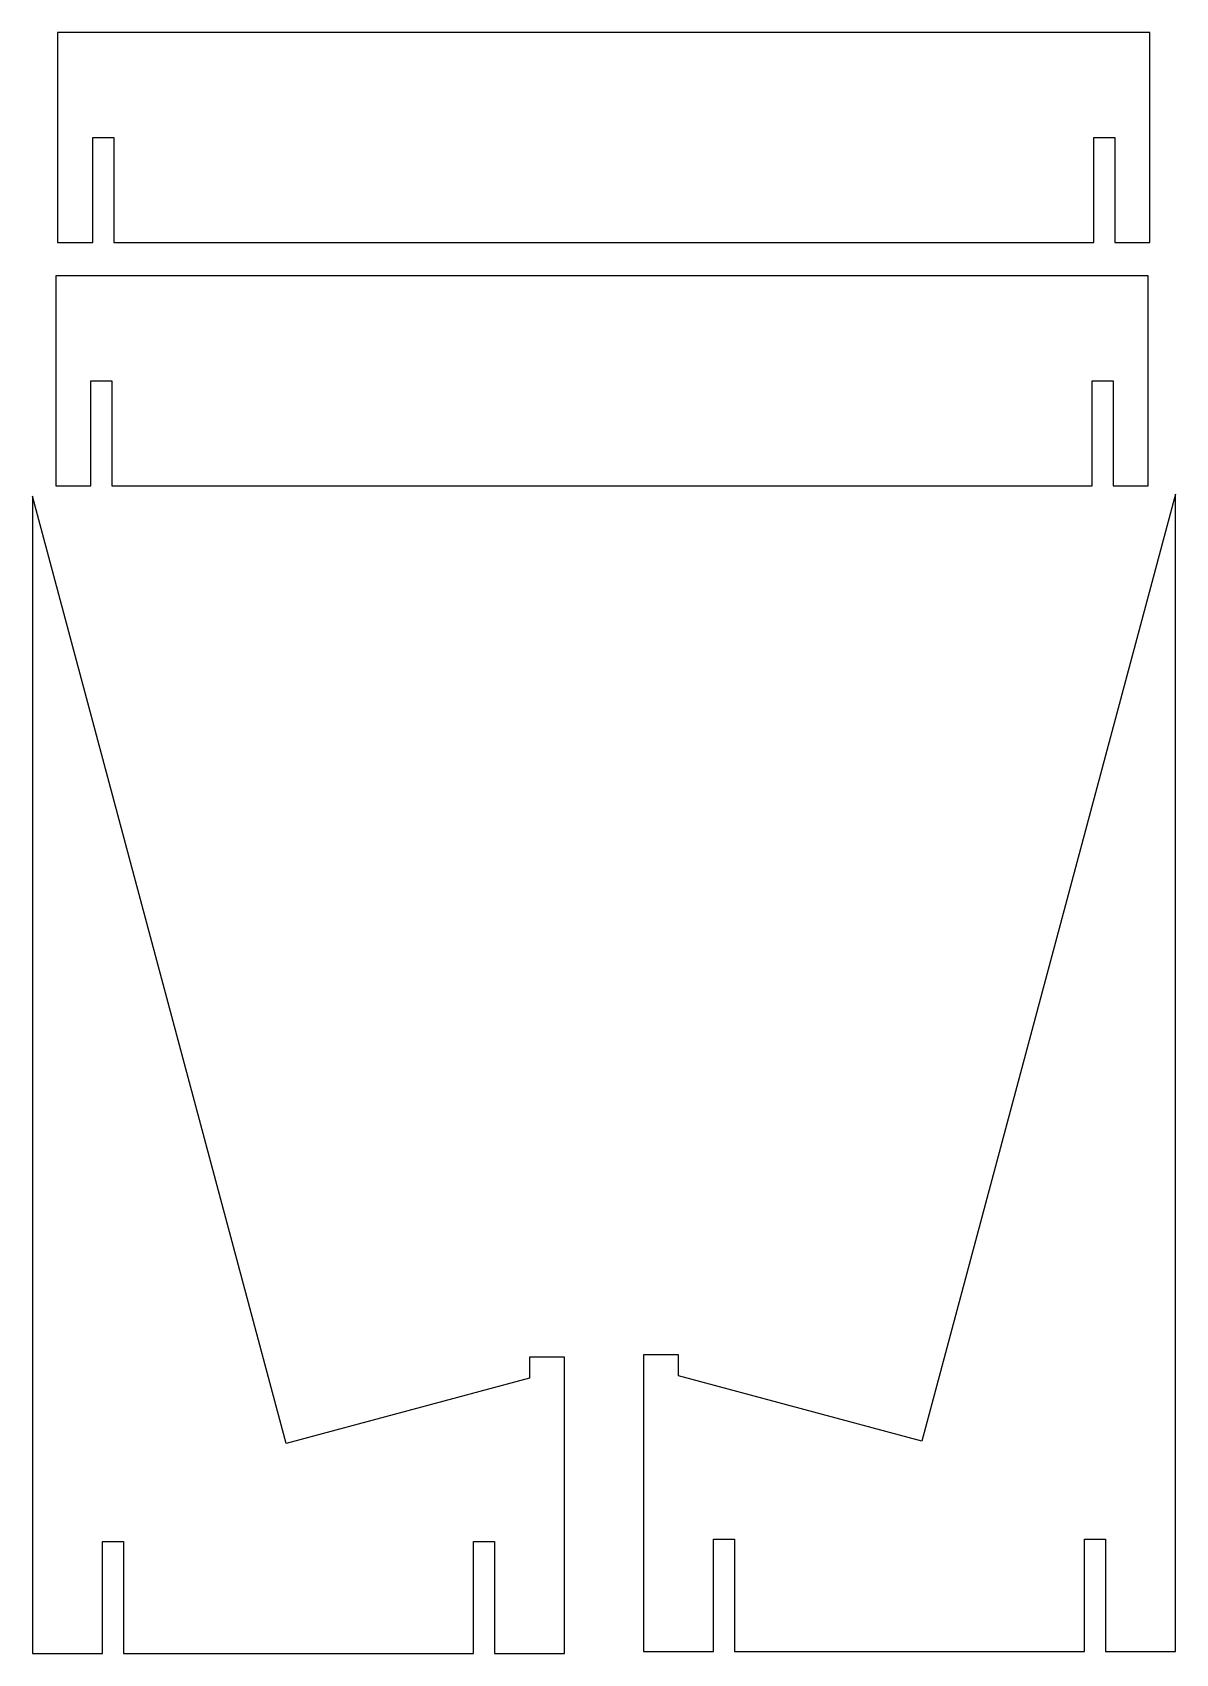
# Model space of a CAD drawing. Extents: x 14 to 178, y 50 to 281.
import ezdxf

# ---------------------------------------------------------------- set-up
doc = ezdxf.new("R2010")
doc.units = 0

msp = doc.modelspace()

# ---------------------------------------------------------------- linework, layer by layer
at = {"layer": 'Calque 1', "color": 4}
for p, q in [((173.914681, 280.987314), (17.914669, 280.987314)), ((17.914669, 280.987314), (17.914669, 250.987313)), ((173.914681, 250.987313), (173.914681, 280.987314)), ((22.914669, 250.987313), (22.914669, 265.987314)), ((22.914669, 265.987314), (25.914669, 265.987314)), ((25.914669, 265.987314), (25.914669, 250.987313)), ((165.91468, 250.987313), (165.91468, 265.987314)), ((165.91468, 265.987314), (168.914679, 265.987314)), ((168.914679, 265.987314), (168.914679, 250.987313)), ((17.914669, 250.987313), (22.914669, 250.987313)), ((25.914669, 250.987313), (165.91468, 250.987313)), ((168.914679, 250.987313), (173.914681, 250.987313)), ((173.660717, 246.258115), (17.660702, 246.258115)), ((17.660702, 246.258115), (17.660702, 216.258113)), ((173.660717, 216.258113), (173.660717, 246.258115)), ((22.660701, 216.258113), (22.660701, 231.258114)), ((22.660701, 231.258114), (25.660701, 231.258114)), ((25.660701, 231.258114), (25.660701, 216.258113)), ((165.660708, 216.258113), (165.660708, 231.258114)), ((165.660708, 231.258114), (168.660707, 231.258114)), ((168.660707, 231.258114), (168.660707, 216.258113)), ((17.660702, 216.258113), (22.660701, 216.258113)), ((25.660701, 216.258113), (165.660708, 216.258113)), ((168.660707, 216.258113), (173.660717, 216.258113)), ((14.30832, 214.764714), (14.30832, 49.535112)), ((50.542989, 79.535114), (14.30832, 214.764714)), ((177.57346, 215.082014), (141.338791, 79.852013)), ((177.57346, 49.852014), (177.57346, 215.082014)), ((90.316321, 91.852514), (85.31632, 91.852514)), ((85.31632, 91.852514), (85.31632, 88.852515)), ((90.316321, 49.535112), (90.316321, 91.852514)), ((106.56546, 92.170014), (101.565462, 92.170014)), ((101.565462, 92.170014), (101.565462, 49.852014)), ((106.56546, 89.170015), (106.56546, 92.170014)), ((85.31632, 88.852515), (50.542989, 79.535114)), ((141.338791, 79.852013), (106.56546, 89.170015)), ((24.316315, 49.535112), (24.316315, 65.535114)), ((24.316315, 65.535114), (27.316315, 65.535114)), ((27.316315, 65.535114), (27.316315, 49.535112)), ((77.316319, 49.535112), (77.316319, 65.535114)), ((77.316319, 65.535114), (80.316318, 65.535114)), ((80.316318, 65.535114), (80.316318, 49.535112)), ((111.565461, 49.852014), (111.565461, 65.852013)), ((111.565461, 65.852013), (114.565461, 65.852013)), ((114.565461, 65.852013), (114.565461, 49.852014)), ((164.56546, 49.852014), (164.56546, 65.852013)), ((164.56546, 65.852013), (167.565471, 65.852013)), ((167.565471, 65.852013), (167.565471, 49.852014)), ((14.30832, 49.535112), (24.316315, 49.535112)), ((27.316315, 49.535112), (77.316319, 49.535112)), ((80.316318, 49.535112), (90.316321, 49.535112)), ((101.565462, 49.852014), (111.565461, 49.852014)), ((114.565461, 49.852014), (164.56546, 49.852014)), ((167.565471, 49.852014), (177.57346, 49.852014))]:
    msp.add_line(p, q, dxfattribs=at)

doc.saveas('drawing.dxf')
